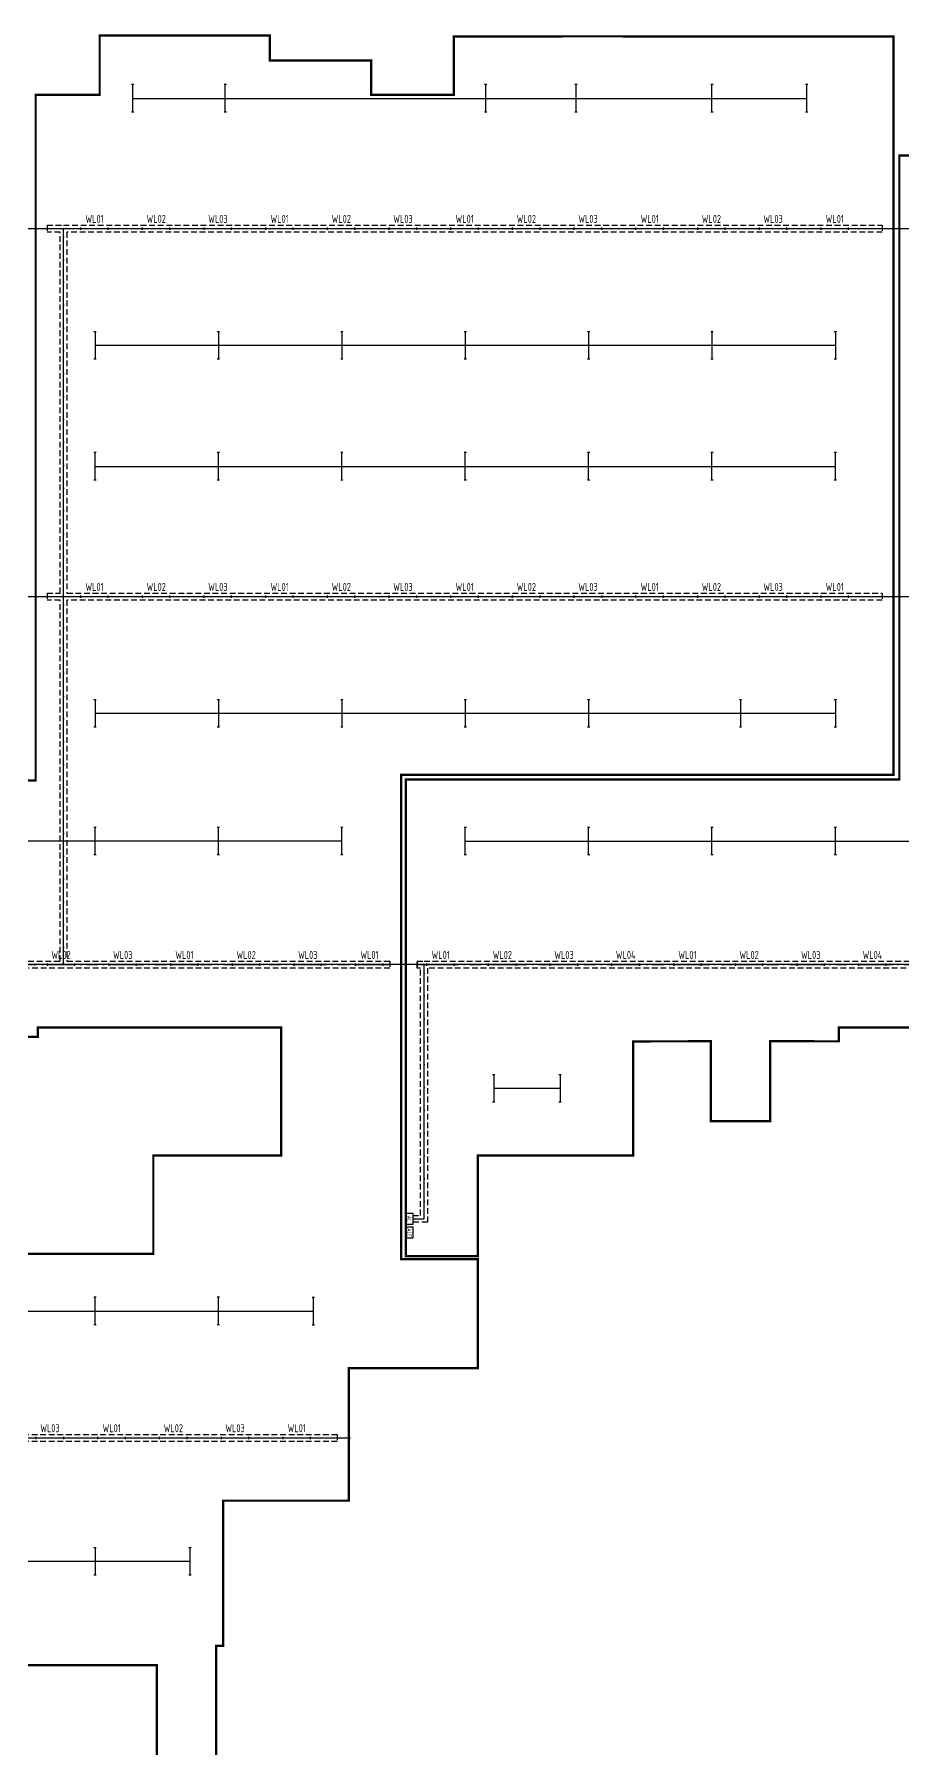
# Model space of a CAD drawing. Header units: millimetres. Extents: x -691095 to 2797013, y -349436 to 2050109.
# Drawn here: x 164787 to 202799, y 719196 to 794196 of the extents above; entities that cross this region are included whole.
import ezdxf
from ezdxf.enums import TextEntityAlignment as Align

# ---------------------------------------------------------------- set-up
doc = ezdxf.new("R2010")
doc.units = ezdxf.units.MM
doc.header["$LTSCALE"] = 1000
doc.linetypes.add('DASHDOT', pattern=[1, 0.5, -0.25, 0, -0.25])
doc.linetypes.add('HIDDEN', pattern=[0.375, 0.25, -0.125])
for name, color, linetype, plot in [('E-LANE-CENTER', 6, 'Continuous', False), ('E-LITE-CENTER', 5, 'DASHDOT', False), ('E-LITE-CENTER-JOIN', 1, 'Continuous', False)]:
    doc.layers.add(name, color=color, linetype=linetype, plot=plot)
for name, color, linetype in [('E-LITE-LITE', 3, 'Continuous'), ('E-LITE-WIRE', 4, 'Continuous'), ('E-POWR-EQPM', 3, 'Continuous'), ('E-UNIV-EL', 140, 'Continuous'), ('E-UNIV-EL2', 40, 'HIDDEN'), ('E-UNIV-NOTE', 6, 'Continuous'), ('防火分区', 2, 'Continuous')]:
    doc.layers.add(name, color=color, linetype=linetype)
doc.styles.add('TH-STYLE3', font='tssdeng.shx', dxfattribs={"width": 0.65, "bigfont": 'tssdchn.shx'})

# ---------------------------------------------------------------- blocks, each defined once
blk = doc.blocks.new('E-BDB001')
blk.add_lwpolyline([(-2.5, -1.5), (-2.5, 1.5), (2.5, 1.5), (2.5, -1.5)], close=True)
at = {"layer": 'E-UNIV-EL', "style": 'TH-STYLE3', "width": 0.7}
blk.add_attdef('BOX', text='', height=2, dxfattribs=at).set_placement((0, 0), align=Align.MIDDLE)
blk = doc.blocks.new('E-BDB003')
blk.add_lwpolyline([(-2.5, -1.5), (-2.5, 1.5), (2.5, 1.5), (2.5, -1.5)], close=True)
at = {"layer": 'E-UNIV-EL', "style": 'TH-STYLE3', "width": 0.7}
blk.add_attdef('BOX', text='', height=2, dxfattribs=at).set_placement((0, 0), align=Align.MIDDLE)
blk = doc.blocks.new('E-BL001-1')
for p, q in [((-6, -0.5), (-6, 0.5)), ((-6, 0), (6, 0)), ((6, -0.5), (6, 0.5))]:
    blk.add_line(p, q)

msp = doc.modelspace()

# ---------------------------------------------------------------- linework, layer by layer
at = {"layer": 'E-LANE-CENTER'}
for p, q in [((102499.61439, 785696.24634), (253799.61439, 785696.24634)), ((253799.61439, 753496.24634), (102499.61439, 753496.24634))]:
    msp.add_line(p, q, dxfattribs=at)
msp.add_lwpolyline([(134749.61439, 769596.24634), (253799.61439, 769596.24634)], dxfattribs=at)
at = {"layer": 'E-LANE-CENTER', "elevation": 0.00407}
msp.add_lwpolyline([(139399.61439, 732791.48869), (178624.19512, 732791.48869)], dxfattribs=at)
at = {"layer": 'E-LITE-CENTER'}
for p, q in [((165348.61715, 785696.24634), (166068.28483, 785696.24634)), ((165348.61715, 785696.24634), (166068.28483, 785696.24634)), ((165348.61715, 785696.24634), (166068.28483, 785696.24634)), ((165348.61715, 785696.24634), (166068.28483, 785696.24634)), ((166068.28483, 785696.24634), (201900.61437, 785696.24634)), ((166068.28483, 769596.24634), (166068.28483, 785696.24634)), ((166068.28483, 785696.24634), (201900.61437, 785696.24634)), ((166068.28483, 769596.24634), (166068.28483, 785696.24634)), ((166068.28483, 785696.24634), (201900.61437, 785696.24634)), ((166068.28483, 769596.24634), (166068.28483, 785696.24634)), ((166068.28483, 785696.24634), (201900.61437, 785696.24634)), ((166068.28483, 769596.24634), (166068.28483, 785696.24634)), ((165348.61531, 769596.24634), (166068.28483, 769596.24634)), ((165348.61531, 769596.24634), (166068.28483, 769596.24634)), ((165348.61531, 769596.24634), (166068.28483, 769596.24634)), ((165348.61531, 769596.24634), (166068.28483, 769596.24634)), ((166068.28483, 769596.24634), (201900.61437, 769596.24634)), ((166068.28483, 753496.24634), (166068.28483, 769596.24634)), ((166068.28483, 769596.24634), (201900.61437, 769596.24634)), ((166068.28483, 753496.24634), (166068.28483, 769596.24634)), ((166068.28483, 769596.24634), (201900.61437, 769596.24634)), ((166068.28483, 753496.24634), (166068.28483, 769596.24634)), ((166068.28483, 769596.24634), (201900.61437, 769596.24634)), ((166068.28483, 753496.24634), (166068.28483, 769596.24634)), ((139399.61439, 753496.24634), (166068.28483, 753496.24634)), ((139399.61439, 753496.24634), (166068.28483, 753496.24634)), ((139399.61439, 753496.24634), (166068.28483, 753496.24634)), ((139399.61439, 753496.24634), (166068.28483, 753496.24634)), ((166068.28483, 753496.24634), (180350.61439, 753496.24634)), ((166068.28483, 753496.24634), (180350.61439, 753496.24634)), ((166068.28483, 753496.24634), (180350.61439, 753496.24634)), ((166068.28483, 753496.24634), (180350.61439, 753496.24634)), ((181849.61439, 753496.24634), (181548.61439, 753496.24634)), ((181548.61439, 753496.24634), (181849.61439, 753496.24634)), ((181548.61439, 753496.24634), (181849.61439, 753496.24634)), ((253799.61438, 753496.24634), (181849.61439, 753496.24634)), ((181849.61439, 742377.64113), (181849.61439, 753496.24634)), ((181849.61439, 753496.24634), (253799.61438, 753496.24634)), ((181849.61439, 742377.64113), (181849.61439, 753496.24634)), ((181849.61439, 753496.24634), (253799.61438, 753496.24634)), ((181849.61439, 742377.64113), (181849.61439, 753496.24634)), ((181349.61439, 742377.64113), (181849.61439, 742377.64113)), ((181349.61439, 742377.64113), (181849.61439, 742377.64113)), ((181349.61439, 742377.64113), (181849.61439, 742377.64113)), ((139399.61439, 732791.48869), (178050.61439, 732791.48869)), ((139399.61439, 732791.48869), (178050.61439, 732791.48869)), ((139399.61439, 732791.48869), (178050.61439, 732791.48869)), ((139399.61439, 732791.48869), (178050.61439, 732791.48869))]:
    msp.add_line(p, q, dxfattribs=at)
at = {"layer": 'E-LITE-CENTER-JOIN'}
for points in [[(166068.28483, 753496.24634), (166068.28483, 785696.24634)], [(181349.61439, 742377.64113), (181849.61439, 742377.64113), (181849.61439, 753496.24634)]]:
    msp.add_lwpolyline(points, dxfattribs=at)
at = {"layer": 'E-LITE-WIRE'}
for p, q in [((169099.6144, 791394.12896), (173149.61384, 791394.12896)), ((173149.61384, 791394.12896), (184549.61439, 791394.12896)), ((184549.6144, 791394.37896, 0.00407), (198599.61439, 791394.12896)), ((167449.61439, 780594.12896), (199849.61439, 780594.12896)), ((167449.6144, 775294.37896, 0.00407), (199849.6144, 775294.37896, 0.00407)), ((167449.6144, 764494.12896), (199849.6144, 764494.12896, 0.00407)), ((178249.6144, 758894.37896, 0.00407), (140449.61439, 758894.37896)), ((183649.61441, 758894.12896), (248449.6144, 758894.37896, 0.00407)), ((184899.61441, 748094.12896), (187799.6144, 748094.37896, 0.00407)), ((151249.61441, 738344.12896), (176999.6144, 738344.12896)), ((145849.61439, 727394.12896), (171599.6144, 727394.12896))]:
    msp.add_line(p, q, dxfattribs=at)
at = {"layer": 'E-UNIV-EL2'}
for p, q in [((165348.61715, 785846.24634), (166068.28483, 785846.24634)), ((165348.61715, 785846.24634), (165348.61715, 785546.24634)), ((165348.61715, 785846.24634), (166068.28483, 785846.24634)), ((165348.61715, 785846.24634), (165348.61715, 785546.24634)), ((165348.61715, 785846.24634), (166068.28483, 785846.24634)), ((165348.61715, 785846.24634), (165348.61715, 785546.24634)), ((165348.61715, 785846.24634), (166068.28483, 785846.24634)), ((165348.61715, 785846.24634), (165348.61715, 785546.24634)), ((165918.28483, 785546.24634), (165348.61715, 785546.24634)), ((165918.28483, 785546.24634), (165348.61715, 785546.24634)), ((165918.28483, 785546.24634), (165348.61715, 785546.24634)), ((165918.28483, 785546.24634), (165348.61715, 785546.24634)), ((165918.28483, 769746.24634), (165918.28483, 785546.24634)), ((165918.28483, 769746.24634), (165918.28483, 785546.24634)), ((165918.28483, 769746.24634), (165918.28483, 785546.24634)), ((165918.28483, 769746.24634), (165918.28483, 785546.24634)), ((166068.28483, 785846.24634), (201900.61437, 785846.24634)), ((166068.28483, 785846.24634), (201900.61437, 785846.24634)), ((166068.28483, 785846.24634), (201900.61437, 785846.24634)), ((166068.28483, 785846.24634), (201900.61437, 785846.24634)), ((201900.61437, 785546.24634), (166218.28483, 785546.24634)), ((166218.28483, 785546.24634), (166218.28483, 769746.24634)), ((201900.61437, 785546.24634), (166218.28483, 785546.24634)), ((166218.28483, 785546.24634), (166218.28483, 769746.24634)), ((201900.61437, 785546.24634), (166218.28483, 785546.24634)), ((166218.28483, 785546.24634), (166218.28483, 769746.24634)), ((201900.61437, 785546.24634), (166218.28483, 785546.24634)), ((166218.28483, 785546.24634), (166218.28483, 769746.24634)), ((201900.61437, 785846.24634), (201900.61437, 785546.24634)), ((201900.61437, 785846.24634), (201900.61437, 785546.24634)), ((201900.61437, 785846.24634), (201900.61437, 785546.24634)), ((201900.61437, 785846.24634), (201900.61437, 785546.24634)), ((165348.61531, 769746.24634), (165918.28483, 769746.24634)), ((165348.61531, 769746.24634), (165348.61531, 769446.24634)), ((165348.61531, 769746.24634), (165918.28483, 769746.24634)), ((165348.61531, 769746.24634), (165348.61531, 769446.24634)), ((165348.61531, 769746.24634), (165918.28483, 769746.24634)), ((165348.61531, 769746.24634), (165348.61531, 769446.24634)), ((165348.61531, 769746.24634), (165918.28483, 769746.24634)), ((165348.61531, 769746.24634), (165348.61531, 769446.24634)), ((166218.28483, 769746.24634), (201900.61437, 769746.24634)), ((166218.28483, 769746.24634), (201900.61437, 769746.24634)), ((166218.28483, 769746.24634), (201900.61437, 769746.24634)), ((166218.28483, 769746.24634), (201900.61437, 769746.24634)), ((201900.61437, 769746.24634), (201900.61437, 769446.24634)), ((201900.61437, 769746.24634), (201900.61437, 769446.24634)), ((201900.61437, 769746.24634), (201900.61437, 769446.24634)), ((201900.61437, 769746.24634), (201900.61437, 769446.24634)), ((165918.28483, 769446.24634), (165348.61531, 769446.24634)), ((165918.28483, 769446.24634), (165348.61531, 769446.24634)), ((165918.28483, 769446.24634), (165348.61531, 769446.24634)), ((165918.28483, 769446.24634), (165348.61531, 769446.24634)), ((165918.28483, 753646.24634), (165918.28483, 769446.24634)), ((165918.28483, 753646.24634), (165918.28483, 769446.24634)), ((165918.28483, 753646.24634), (165918.28483, 769446.24634)), ((165918.28483, 753646.24634), (165918.28483, 769446.24634)), ((201900.61437, 769446.24634), (166218.28483, 769446.24634)), ((166218.28483, 769446.24634), (166218.28483, 753646.24634)), ((201900.61437, 769446.24634), (166218.28483, 769446.24634)), ((166218.28483, 769446.24634), (166218.28483, 753646.24634)), ((201900.61437, 769446.24634), (166218.28483, 769446.24634)), ((166218.28483, 769446.24634), (166218.28483, 753646.24634)), ((201900.61437, 769446.24634), (166218.28483, 769446.24634)), ((166218.28483, 769446.24634), (166218.28483, 753646.24634)), ((139399.61439, 753646.24634), (165918.28483, 753646.24634)), ((139399.61439, 753646.24634), (165918.28483, 753646.24634)), ((139399.61439, 753646.24634), (165918.28483, 753646.24634)), ((139399.61439, 753646.24634), (165918.28483, 753646.24634)), ((166068.28483, 753346.24634), (139549.61439, 753346.24634)), ((166068.28483, 753346.24634), (139549.61439, 753346.24634)), ((166068.28483, 753346.24634), (139549.61439, 753346.24634)), ((166068.28483, 753346.24634), (139549.61439, 753346.24634)), ((180350.61439, 753346.24634), (166068.28483, 753346.24634)), ((180350.61439, 753346.24634), (166068.28483, 753346.24634)), ((180350.61439, 753346.24634), (166068.28483, 753346.24634)), ((180350.61439, 753346.24634), (166068.28483, 753346.24634)), ((166218.28483, 753646.24634), (180350.61439, 753646.24634)), ((166218.28483, 753646.24634), (180350.61439, 753646.24634)), ((166218.28483, 753646.24634), (180350.61439, 753646.24634)), ((166218.28483, 753646.24634), (180350.61439, 753646.24634)), ((180350.61439, 753646.24634), (180350.61439, 753346.24634)), ((180350.61439, 753646.24634), (180350.61439, 753346.24634)), ((180350.61439, 753646.24634), (180350.61439, 753346.24634)), ((180350.61439, 753646.24634), (180350.61439, 753346.24634)), ((181548.61439, 753646.24634), (181849.61439, 753646.24634)), ((181548.61439, 753346.24634), (181548.61439, 753646.24634)), ((181548.61439, 753646.24634), (181849.61439, 753646.24634)), ((181548.61439, 753646.24634), (181548.61439, 753346.24634)), ((181548.61439, 753646.24634), (181849.61439, 753646.24634)), ((181548.61439, 753646.24634), (181548.61439, 753346.24634)), ((181699.61439, 753346.24634), (181548.61439, 753346.24634)), ((181699.61439, 753346.24634), (181548.61439, 753346.24634)), ((181699.61439, 753346.24634), (181548.61439, 753346.24634)), ((181699.61439, 742527.64113), (181699.61439, 753346.24634)), ((181699.61439, 742527.64113), (181699.61439, 753346.24634)), ((181699.61439, 742527.64113), (181699.61439, 753346.24634)), ((181849.61439, 753646.24634), (253649.61438, 753646.24634)), ((181849.61439, 753646.24634), (253649.61438, 753646.24634)), ((181849.61439, 753646.24634), (253649.61438, 753646.24634)), ((253949.61438, 753346.24634), (181999.61439, 753346.24634)), ((181999.61439, 753346.24634), (181999.61439, 742227.64113)), ((253949.61438, 753346.24634), (181999.61439, 753346.24634)), ((181999.61439, 753346.24634), (181999.61439, 742227.64113)), ((253949.61438, 753346.24634), (181999.61439, 753346.24634)), ((181999.61439, 753346.24634), (181999.61439, 742227.64113)), ((181349.61439, 742527.64113), (181699.61439, 742527.64113)), ((181349.61439, 742527.64113), (181349.61439, 742227.64113)), ((181349.61439, 742527.64113), (181699.61439, 742527.64113)), ((181349.61439, 742527.64113), (181349.61439, 742227.64113)), ((181349.61439, 742527.64113), (181699.61439, 742527.64113)), ((181349.61439, 742527.64113), (181349.61439, 742227.64113)), ((181999.61439, 742227.64113), (181349.61439, 742227.64113)), ((181999.61439, 742227.64113), (181349.61439, 742227.64113)), ((181999.61439, 742227.64113), (181349.61439, 742227.64113)), ((139549.61439, 732941.48869), (178050.61439, 732941.48869)), ((139549.61439, 732941.48869), (178050.61439, 732941.48869)), ((139549.61439, 732941.48869), (178050.61439, 732941.48869)), ((139549.61439, 732941.48869), (178050.61439, 732941.48869)), ((178050.61439, 732941.48869), (178050.61439, 732641.48869)), ((178050.61439, 732941.48869), (178050.61439, 732641.48869)), ((178050.61439, 732941.48869), (178050.61439, 732641.48869)), ((178050.61439, 732941.48869), (178050.61439, 732641.48869)), ((178050.61439, 732641.48869), (139549.61439, 732641.48869)), ((178050.61439, 732641.48869), (139549.61439, 732641.48869)), ((178050.61439, 732641.48869), (139549.61439, 732641.48869)), ((178050.61439, 732641.48869), (139549.61439, 732641.48869))]:
    msp.add_line(p, q, dxfattribs=at)
at = {"layer": '防火分区', "const_width": 100}
for points in [[(137749.61439, 761546.24634), (164849.61439, 761546.24634), (164849.61782, 791546.24666), (167649.6139, 791546.24634), (167649.6139, 794146.24634), (175099.6137, 794146.24634), (175099.61358, 793046.24678), (179536.15453, 793046.24634), (179536.1539, 791546.24656), (183149.61403, 791546.24656), (183149.61474, 794104.65021), (189961.07638, 794106.22674), (202399.61439, 794096.24634), (202399.61437, 788896.19217), (202399.61437, 761796.24634), (180849.61439, 761796.24634), (180849.61439, 740616.24629), (184199.61439, 740616.24629), (184199.61439, 735846.24636), (178549.61439, 735846.24636), (178549.61439, 730046.24634), (173049.61438, 730046.24634), (173049.61438, 723696.24631), (172749.61848, 723696.24631), (172749.60254, 716246.24653)], [(170149.61439, 718446.24512), (170149.6144, 722846.24572), (161051.17556, 722846.24573), (161051.17556, 718847.33862)]]:
    msp.add_lwpolyline(points, dxfattribs=at)
at = {"layer": '防火分区', "const_width": 100, "elevation": 0.0057}
msp.add_lwpolyline([(206899.61439, 788896.24634), (202649.61439, 788896.24634), (202649.61439, 761596.24634), (181049.61439, 761596.24634), (181049.61439, 740746.24633), (184199.61439, 740746.24633), (184199.61439, 745146.24633), (190999.61439, 745146.24633), (190999.61469, 750139.39057), (194399.61469, 750143.69776), (194399.61469, 746644.31263), (196998.44563, 746648.18006), (197000.67052, 750144.92634), (199997.66854, 750141.05891), (199997.66854, 750743.69776), (208897.66855, 750743.69776)], dxfattribs=at)
at = {"layer": '防火分区', "const_width": 100}
for points in [[(148749.61631, 740846.24634), (148749.61631, 745446.24634), (158849.61248, 745446.26502), (158849.61248, 750346.24634), (164949.61439, 750346.24634), (164949.61439, 750746.24634), (175599.61439, 750746.24634), (175599.61439, 745146.24634), (169999.61543, 745146.24634), (169999.61543, 740846.24634)], [(148749.61632, 740844.37895), (148749.61632, 745444.37895), (158849.6125, 745444.39764), (158849.6125, 750344.37896), (164949.6144, 750344.37896), (164949.6144, 750744.37896), (175599.6144, 750744.37896), (175599.6144, 745144.37896), (169999.61544, 745144.37896), (169999.61544, 740844.37896)]]:
    msp.add_lwpolyline(points, close=True, dxfattribs=at)

# ---------------------------------------------------------------- block references
at = {"layer": 'E-LITE-LITE', "xscale": 100, "yscale": 100, "zscale": 100}
for p, rotation in [((169099.49822, 791395.95807), 90), ((173149.49766, 791395.95807), 90), ((184549.49821, 791395.95807), 90), ((188499.49821, 791395.95807), 90), ((194449.49822, 791395.95807), 90), ((198599.49821, 791395.95807), 90), ((167449.49821, 780595.95807), 270), ((172849.49822, 780595.95807), 270), ((178249.49822, 780595.95807), 270), ((183649.49822, 780595.95807), 270), ((189049.49822, 780595.95807), 270), ((194449.49821, 780595.95807), 270), ((199849.49821, 780595.95807), 270), ((167449.49822, 775295.95807), 90), ((172849.49822, 775295.95807), 90), ((178249.49822, 775295.95807), 90), ((183649.49821, 775295.95807), 90), ((189049.49822, 775295.95807), 90), ((194449.49822, 775295.95807), 90), ((199849.49822, 775295.95807), 90), ((167449.49822, 764495.95807), 270), ((172849.49821, 764495.95807), 270), ((178249.49821, 764495.95807), 270), ((183649.49821, 764495.95807), 270), ((189049.49821, 764495.95807), 270), ((195699.49822, 764495.95807), 270), ((199849.49822, 764495.95807), 270), ((167449.49822, 758895.95807), 90), ((172849.49821, 758895.95807), 90), ((178249.49822, 758895.95807), 90), ((183649.49822, 758895.95807), 90), ((189049.49822, 758895.95807), 90), ((194449.49821, 758895.95807), 90), ((199849.49821, 758895.95807), 90), ((184899.49822, 748095.95807), 270), ((187799.49822, 748095.95807), 270), ((167449.49821, 738345.95806), 90), ((172849.49821, 738345.95806), 90), ((176999.49822, 738345.95806), 270), ((167449.49821, 727395.95807), 270), ((171599.49822, 727395.95807), 270)]:
    msp.add_blockref('E-BL001-1', p, dxfattribs=dict(at, rotation=rotation))
for p in [(167424.61576, 785696.24634), (167424.61576, 785696.24634), (167424.61576, 785696.24634), (167424.61576, 785696.24634), (170124.61576, 785696.24634), (170124.61576, 785696.24634), (170124.61576, 785696.24634), (170124.61576, 785696.24634), (172824.61576, 785696.24634), (172824.61576, 785696.24634), (172824.61576, 785696.24634), (172824.61576, 785696.24634), (175524.61576, 785696.24634), (175524.61576, 785696.24634), (175524.61576, 785696.24634), (175524.61576, 785696.24634), (178224.61576, 785696.24634), (178224.61576, 785696.24634), (178224.61576, 785696.24634), (178224.61576, 785696.24634), (180924.61576, 785696.24634), (180924.61576, 785696.24634), (180924.61576, 785696.24634), (180924.61576, 785696.24634), (183624.61576, 785696.24634), (183624.61576, 785696.24634), (183624.61576, 785696.24634), (183624.61576, 785696.24634), (186324.61576, 785696.24634), (186324.61576, 785696.24634), (186324.61576, 785696.24634), (186324.61576, 785696.24634), (189024.61576, 785696.24634), (189024.61576, 785696.24634), (189024.61576, 785696.24634), (189024.61576, 785696.24634), (191724.61576, 785696.24634), (191724.61576, 785696.24634), (191724.61576, 785696.24634), (191724.61576, 785696.24634), (194424.61576, 785696.24634), (194424.61576, 785696.24634), (194424.61576, 785696.24634), (194424.61576, 785696.24634), (197124.61576, 785696.24634), (197124.61576, 785696.24634), (197124.61576, 785696.24634), (197124.61576, 785696.24634), (199824.61576, 785696.24634), (199824.61576, 785696.24634), (199824.61576, 785696.24634), (199824.61576, 785696.24634), (167424.61484, 769596.24634), (167424.61484, 769596.24634), (167424.61484, 769596.24634), (167424.61484, 769596.24634), (170124.61484, 769596.24634), (170124.61484, 769596.24634), (170124.61484, 769596.24634), (170124.61484, 769596.24634), (172824.61484, 769596.24634), (172824.61484, 769596.24634), (172824.61484, 769596.24634), (172824.61484, 769596.24634), (175524.61484, 769596.24634), (175524.61484, 769596.24634), (175524.61484, 769596.24634), (175524.61484, 769596.24634), (178224.61484, 769596.24634), (178224.61484, 769596.24634), (178224.61484, 769596.24634), (178224.61484, 769596.24634), (180924.61484, 769596.24634), (180924.61484, 769596.24634), (180924.61484, 769596.24634), (180924.61484, 769596.24634), (183624.61484, 769596.24634), (183624.61484, 769596.24634), (183624.61484, 769596.24634), (183624.61484, 769596.24634), (186324.61484, 769596.24634), (186324.61484, 769596.24634), (186324.61484, 769596.24634), (186324.61484, 769596.24634), (189024.61484, 769596.24634), (189024.61484, 769596.24634), (189024.61484, 769596.24634), (189024.61484, 769596.24634), (191724.61484, 769596.24634), (191724.61484, 769596.24634), (191724.61484, 769596.24634), (191724.61484, 769596.24634), (194424.61484, 769596.24634), (194424.61484, 769596.24634), (194424.61484, 769596.24634), (194424.61484, 769596.24634), (197124.61484, 769596.24634), (197124.61484, 769596.24634), (197124.61484, 769596.24634), (197124.61484, 769596.24634), (199824.61484, 769596.24634), (199824.61484, 769596.24634), (199824.61484, 769596.24634), (199824.61484, 769596.24634), (165959.45045, 753496.24634), (165959.45045, 753496.24634), (165959.45045, 753496.24634), (165959.45045, 753496.24634), (168659.45045, 753496.24634), (168659.45045, 753496.24634), (168659.45045, 753496.24634), (168659.45045, 753496.24634), (171359.45045, 753496.24634), (171359.45045, 753496.24634), (171359.45045, 753496.24634), (171359.45045, 753496.24634), (174059.45045, 753496.24634), (174059.45045, 753496.24634), (174059.45045, 753496.24634), (174059.45045, 753496.24634), (176759.45045, 753496.24634), (176759.45045, 753496.24634), (176759.45045, 753496.24634), (176759.45045, 753496.24634), (179459.45045, 753496.24634), (179459.45045, 753496.24634), (179459.45045, 753496.24634), (179459.45045, 753496.24634), (182574.11438, 753496.24634), (182574.11438, 753496.24634), (182574.11438, 753496.24634), (185274.11438, 753496.24634), (185274.11438, 753496.24634), (185274.11438, 753496.24634), (187974.11438, 753496.24634), (187974.11438, 753496.24634), (187974.11438, 753496.24634), (190674.11438, 753496.24634), (190674.11438, 753496.24634), (190674.11438, 753496.24634), (193374.11438, 753496.24634), (193374.11438, 753496.24634), (193374.11438, 753496.24634), (196074.11438, 753496.24634), (196074.11438, 753496.24634), (196074.11438, 753496.24634), (198774.11438, 753496.24634), (198774.11438, 753496.24634), (198774.11438, 753496.24634), (201474.11438, 753496.24634), (201474.11438, 753496.24634), (201474.11438, 753496.24634), (165475.11439, 732791.48869), (165475.11439, 732791.48869), (165475.11439, 732791.48869), (165475.11439, 732791.48869), (168175.11439, 732791.48869), (168175.11439, 732791.48869), (168175.11439, 732791.48869), (168175.11439, 732791.48869), (170875.11439, 732791.48869), (170875.11439, 732791.48869), (170875.11439, 732791.48869), (170875.11439, 732791.48869), (173575.11439, 732791.48869), (173575.11439, 732791.48869), (173575.11439, 732791.48869), (173575.11439, 732791.48869), (176275.11439, 732791.48869), (176275.11439, 732791.48869), (176275.11439, 732791.48869), (176275.11439, 732791.48869)]:
    msp.add_blockref('E-BL001-1', p, dxfattribs=at)
at = {"layer": 'E-POWR-EQPM', "xscale": 100, "yscale": 100, "zscale": 100, "rotation": 270}
for name, p, values in [('E-BDB001', (181199.61439, 742377.64113), {'BOX': 'AL'}), ('E-BDB003', (181199.61439, 741777.64113), {'BOX': 'ALE'})]:
    msp.add_blockref(name, p, dxfattribs=at).add_auto_attribs(values)

# ---------------------------------------------------------------- texts
at = {"layer": 'E-UNIV-NOTE', "color": 6, "style": 'TH-STYLE3', "width": 0.65}
for s, p in [('WL01', (167424.61576, 786121.24634)), ('WL01', (167424.61576, 786121.24634)), ('WL01', (167424.61576, 786121.24634)), ('WL01', (167424.61576, 786121.24634)), ('WL02', (170124.61576, 786121.24634)), ('WL02', (170124.61576, 786121.24634)), ('WL02', (170124.61576, 786121.24634)), ('WL02', (170124.61576, 786121.24634)), ('WL03', (172824.61576, 786121.24634)), ('WL03', (172824.61576, 786121.24634)), ('WL03', (172824.61576, 786121.24634)), ('WL03', (172824.61576, 786121.24634)), ('WL01', (175524.61576, 786121.24634)), ('WL01', (175524.61576, 786121.24634)), ('WL01', (175524.61576, 786121.24634)), ('WL01', (175524.61576, 786121.24634)), ('WL02', (178224.61576, 786121.24634)), ('WL02', (178224.61576, 786121.24634)), ('WL02', (178224.61576, 786121.24634)), ('WL02', (178224.61576, 786121.24634)), ('WL03', (180924.61576, 786121.24634)), ('WL03', (180924.61576, 786121.24634)), ('WL03', (180924.61576, 786121.24634)), ('WL03', (180924.61576, 786121.24634)), ('WL01', (183624.61576, 786121.24634)), ('WL01', (183624.61576, 786121.24634)), ('WL01', (183624.61576, 786121.24634)), ('WL01', (183624.61576, 786121.24634)), ('WL02', (186324.61576, 786121.24634)), ('WL02', (186324.61576, 786121.24634)), ('WL02', (186324.61576, 786121.24634)), ('WL02', (186324.61576, 786121.24634)), ('WL03', (189024.61576, 786121.24634)), ('WL03', (189024.61576, 786121.24634)), ('WL03', (189024.61576, 786121.24634)), ('WL03', (189024.61576, 786121.24634)), ('WL01', (191724.61576, 786121.24634)), ('WL01', (191724.61576, 786121.24634)), ('WL01', (191724.61576, 786121.24634)), ('WL01', (191724.61576, 786121.24634)), ('WL02', (194424.61576, 786121.24634)), ('WL02', (194424.61576, 786121.24634)), ('WL02', (194424.61576, 786121.24634)), ('WL02', (194424.61576, 786121.24634)), ('WL03', (197124.61576, 786121.24634)), ('WL03', (197124.61576, 786121.24634)), ('WL03', (197124.61576, 786121.24634)), ('WL03', (197124.61576, 786121.24634)), ('WL01', (199824.61576, 786121.24634)), ('WL01', (199824.61576, 786121.24634)), ('WL01', (199824.61576, 786121.24634)), ('WL01', (199824.61576, 786121.24634)), ('WL01', (167424.61484, 770021.24634)), ('WL01', (167424.61484, 770021.24634)), ('WL01', (167424.61484, 770021.24634)), ('WL01', (167424.61484, 770021.24634)), ('WL02', (170124.61484, 770021.24634)), ('WL02', (170124.61484, 770021.24634)), ('WL02', (170124.61484, 770021.24634)), ('WL02', (170124.61484, 770021.24634)), ('WL03', (172824.61484, 770021.24634)), ('WL03', (172824.61484, 770021.24634)), ('WL03', (172824.61484, 770021.24634)), ('WL03', (172824.61484, 770021.24634)), ('WL01', (175524.61484, 770021.24634)), ('WL01', (175524.61484, 770021.24634)), ('WL01', (175524.61484, 770021.24634)), ('WL01', (175524.61484, 770021.24634)), ('WL02', (178224.61484, 770021.24634)), ('WL02', (178224.61484, 770021.24634)), ('WL02', (178224.61484, 770021.24634)), ('WL02', (178224.61484, 770021.24634)), ('WL03', (180924.61484, 770021.24634)), ('WL03', (180924.61484, 770021.24634)), ('WL03', (180924.61484, 770021.24634)), ('WL03', (180924.61484, 770021.24634)), ('WL01', (183624.61484, 770021.24634)), ('WL01', (183624.61484, 770021.24634)), ('WL01', (183624.61484, 770021.24634)), ('WL01', (183624.61484, 770021.24634)), ('WL02', (186324.61484, 770021.24634)), ('WL02', (186324.61484, 770021.24634)), ('WL02', (186324.61484, 770021.24634)), ('WL02', (186324.61484, 770021.24634)), ('WL03', (189024.61484, 770021.24634)), ('WL03', (189024.61484, 770021.24634)), ('WL03', (189024.61484, 770021.24634)), ('WL03', (189024.61484, 770021.24634)), ('WL01', (191724.61484, 770021.24634)), ('WL01', (191724.61484, 770021.24634)), ('WL01', (191724.61484, 770021.24634)), ('WL01', (191724.61484, 770021.24634)), ('WL02', (194424.61484, 770021.24634)), ('WL02', (194424.61484, 770021.24634)), ('WL02', (194424.61484, 770021.24634)), ('WL02', (194424.61484, 770021.24634)), ('WL03', (197124.61484, 770021.24634)), ('WL03', (197124.61484, 770021.24634)), ('WL03', (197124.61484, 770021.24634)), ('WL03', (197124.61484, 770021.24634)), ('WL01', (199824.61484, 770021.24634)), ('WL01', (199824.61484, 770021.24634)), ('WL01', (199824.61484, 770021.24634)), ('WL01', (199824.61484, 770021.24634)), ('WL02', (165959.45045, 753921.24634)), ('WL02', (165959.45045, 753921.24634)), ('WL02', (165959.45045, 753921.24634)), ('WL02', (165959.45045, 753921.24634)), ('WL03', (168659.45045, 753921.24634)), ('WL03', (168659.45045, 753921.24634)), ('WL03', (168659.45045, 753921.24634)), ('WL03', (168659.45045, 753921.24634)), ('WL01', (171359.45045, 753921.24634)), ('WL01', (171359.45045, 753921.24634)), ('WL01', (171359.45045, 753921.24634)), ('WL01', (171359.45045, 753921.24634)), ('WL02', (174059.45045, 753921.24634)), ('WL02', (174059.45045, 753921.24634)), ('WL02', (174059.45045, 753921.24634)), ('WL02', (174059.45045, 753921.24634)), ('WL03', (176759.45045, 753921.24634)), ('WL03', (176759.45045, 753921.24634)), ('WL03', (176759.45045, 753921.24634)), ('WL03', (176759.45045, 753921.24634)), ('WL01', (179459.45045, 753921.24634)), ('WL01', (179459.45045, 753921.24634)), ('WL01', (179459.45045, 753921.24634)), ('WL01', (179459.45045, 753921.24634)), ('WL01', (182574.11438, 753921.24634)), ('WL01', (182574.11438, 753921.24634)), ('WL01', (182574.11438, 753921.24634)), ('WL02', (185274.11438, 753921.24634)), ('WL02', (185274.11438, 753921.24634)), ('WL02', (185274.11438, 753921.24634)), ('WL03', (187974.11438, 753921.24634)), ('WL03', (187974.11438, 753921.24634)), ('WL03', (187974.11438, 753921.24634)), ('WL04', (190674.11438, 753921.24634)), ('WL04', (190674.11438, 753921.24634)), ('WL04', (190674.11438, 753921.24634)), ('WL01', (193374.11438, 753921.24634)), ('WL01', (193374.11438, 753921.24634)), ('WL01', (193374.11438, 753921.24634)), ('WL02', (196074.11438, 753921.24634)), ('WL02', (196074.11438, 753921.24634)), ('WL02', (196074.11438, 753921.24634)), ('WL03', (198774.11438, 753921.24634)), ('WL03', (198774.11438, 753921.24634)), ('WL03', (198774.11438, 753921.24634)), ('WL04', (201474.11438, 753921.24634)), ('WL04', (201474.11438, 753921.24634)), ('WL04', (201474.11438, 753921.24634)), ('WL03', (165475.11439, 733216.48869)), ('WL03', (165475.11439, 733216.48869)), ('WL03', (165475.11439, 733216.48869)), ('WL03', (165475.11439, 733216.48869)), ('WL01', (168175.11439, 733216.48869)), ('WL01', (168175.11439, 733216.48869)), ('WL01', (168175.11439, 733216.48869)), ('WL01', (168175.11439, 733216.48869)), ('WL02', (170875.11439, 733216.48869)), ('WL02', (170875.11439, 733216.48869)), ('WL02', (170875.11439, 733216.48869)), ('WL02', (170875.11439, 733216.48869)), ('WL03', (173575.11439, 733216.48869)), ('WL03', (173575.11439, 733216.48869)), ('WL03', (173575.11439, 733216.48869)), ('WL03', (173575.11439, 733216.48869)), ('WL01', (176275.11439, 733216.48869)), ('WL01', (176275.11439, 733216.48869)), ('WL01', (176275.11439, 733216.48869)), ('WL01', (176275.11439, 733216.48869))]:
    msp.add_text(s, height=350, dxfattribs=at).set_placement(p, align=Align.MIDDLE_CENTER)

doc.saveas('drawing.dxf')
